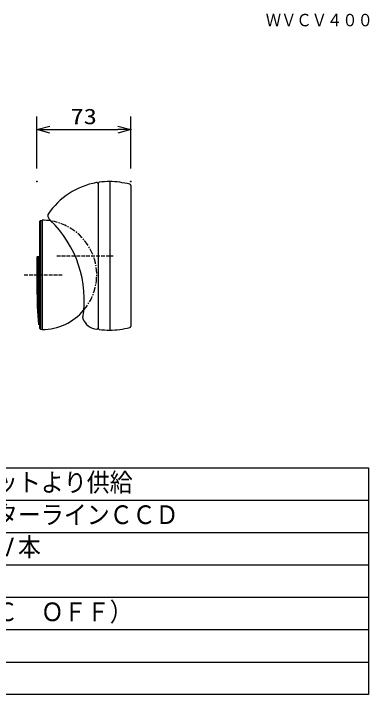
# Model space of a CAD drawing. Units: millimetres, scale not verified. Extents: x -63 to 63, y -57 to 57.
# Drawn here: x 7.7 to 62.6, y -56.5 to 48.7 of the extents above; entities that cross this region are included whole.
import ezdxf
from ezdxf.enums import TextEntityAlignment as Align

# ---------------------------------------------------------------- set-up
doc = ezdxf.new("R2010")
doc.units = ezdxf.units.MM
doc.header["$LTSCALE"] = 0.190236
doc.header["$PDMODE"] = 32
doc.header["$PDSIZE"] = 0.0951
doc.linetypes.add('CHAIN1', pattern=[8, 5, -1, 1, -1])
doc.linetypes.add('DASHED3', pattern=[4, 3, -1])
for name, color, linetype in [('0-0_MOJI1', 2, 'Continuous'), ('0-1_TOUROKU', 1, 'Continuous'), ('0-2_GAIKEI', 1, 'Continuous'), ('0-3_KIJUN', 7, 'DASHED3'), ('0-4_WAKU', 3, 'Continuous'), ('0-5_DEFPOINTS', 7, 'Continuous')]:
    doc.layers.add(name, color=color, linetype=linetype)
doc.styles.add('ＭＳ ゴシック', font='')
doc.styles.get('ＭＳ ゴシック').set_extended_font_data('MS Gothic')

# ---------------------------------------------------------------- blocks, each defined once
blk = doc.blocks.new('_OPEN30')
at = {"layer": '0-5_DEFPOINTS'}
blk.add_line((0, 0), (-1, 0), dxfattribs=at)
blk.add_lwpolyline([(-1, 0.26795), (0, 0), (-1, -0.26795)], dxfattribs=at)

msp = doc.modelspace()

# ---------------------------------------------------------------- linework, layer by layer
at = {"layer": '0-2_GAIKEI', "color": 7}
for p, q in [((20.7344, 22.3687), (20.7344, 0.0877)), ((22.54, 22.7516), (22.54, -0.2578)), ((22.54, 22.6982), (22.54, -0.1957)), ((25.7699, 22.1316), (25.7699, 0.3621)), ((11.6714, 16.5734), (11.8367, 16.7268)), ((11.6714, 16.5734), (11.6714, 0.064)), ((11.8367, 16.7268), (12.0843, 16.7387)), ((12.0843, 16.7505), (12.0843, -0.125)), ((11.6714, 0.064), (11.8367, -0.1013)), ((11.8367, -0.1013), (12.0843, -0.1131))]:
    msp.add_line(p, q, dxfattribs=at)
at = {"layer": '0-2_GAIKEI'}
for p, q in [((11.8367, 16.7268), (11.8367, -0.1013)), ((11.282, 11.0254), (11.3646, 11.1215)), ((11.282, 11.0254), (11.282, 6.2821)), ((11.3646, 11.1215), (11.5062, 11.1215)), ((11.3646, 11.1215), (11.3646, 7.5385)), ((11.5062, 11.1215), (11.5651, 11.0741)), ((11.5062, 11.1215), (11.5062, 5.7609)), ((11.5651, 11.0741), (11.5651, 5.563)), ((11.5651, 10.9797), (11.6241, 10.9326)), ((11.6241, 10.9326), (11.6241, 5.6933)), ((11.5109, 5.5197), (11.5651, 5.563)), ((11.5651, 5.6578), (11.6241, 5.6933))]:
    msp.add_line(p, q, dxfattribs=at)
at = {"layer": '0-2_GAIKEI', "color": 7}
for centre, radius, start, end in [((22.5085, 11.304), 11.4395, 100.11549, 146.12478), ((20.5344, 22.3687), 0.2, 0, 100.11549), ((20.9344, 22.4138), 0.2, 96.72003, 180), ((23.8932, -2.6975), 25.485, 93.04383, 96.72003), ((21.6907, 5.2725), 17.4997, 77.04213, 87.21815), ((25.5699, 22.1316), 0.2, 0, 77.04213), ((14.036, 17.532), 1.0599, 177.55273, 229.43398), ((13.1769, 17.5687), 0.2, 146.12478, 177.55273), ((12.0843, 8.3128), 8.4377, 80.78826, 90), ((1.5585, 4.4009), 17.0555, 350.75789, 46.27725), ((12.0843, 8.3128), 8.4377, 270, 319.98592), ((18.59, 1.6296), 0.2, 170.75789, 198.08137), ((20.6716, 2.3092), 2.3898, 198.08137, 266.40779), ((20.5344, 0.1237), 0.2, 266.40779, 0), ((20.9344, 0.0799), 0.2, 180, 263.27997), ((21.6907, 17.2213), 17.4997, 272.78185, 282.95787), ((25.5699, 0.3621), 0.2, 282.95787, 0), ((23.8932, 25.1913), 25.485, 263.27997, 266.95617)]:
    msp.add_arc(centre, radius, start, end, dxfattribs=at)
at = {"layer": '0-2_GAIKEI', "linetype": 'CHAIN1'}
msp.add_arc((12.0843, 8.3128), 8.4377, 319.98592, 80.78826, dxfattribs=at)
at = {"layer": '0-2_GAIKEI'}
for centre, radius, start, end in [((119.4384, 8.6734), 108.0792, 180.57272, 184.35632), ((77.8499, 6.4698), 66.5682, 180.16153, 185.06303), ((77.2268, 6.9346), 65.7311, 181.02317, 184.19078)]:
    msp.add_arc(centre, radius, start, end, dxfattribs=at)
at = {"layer": '0-3_KIJUN'}
for p, q in [((14.3477, 11.2355), (23.0631, 11.2355)), ((9.3081, 8.3067), (15.3296, 8.3067))]:
    msp.add_line(p, q, dxfattribs=at)
at = {"layer": '0-4_WAKU'}
for p, q in [((11.2877, 24.7547), (11.2877, 32.7547)), ((25.7679, 24.7547), (25.7679, 32.7547)), ((13.2877, 30.7547), (23.7679, 30.7547))]:
    msp.add_line(p, q, dxfattribs=at)
at = {"layer": '0-4_WAKU', "color": 4}
for p, q in [((-62.5001, -21.5), (62.5001, -21.5)), ((62.5001, -21.5), (62.5001, -56.5001)), ((62.5001, -56.5001), (-62.5001, -56.5001))]:
    msp.add_line(p, q, dxfattribs=at)
at = {"layer": '0-4_WAKU', "color": 1}
for p, q in [((-62.5001, -26.5), (62.5001, -26.5)), ((-62.5001, -31.5001), (62.5001, -31.5001)), ((-62.5001, -36.5001), (62.5001, -36.5001)), ((-62.5001, -41.5001), (62.5001, -41.5001)), ((-62.5001, -46.5001), (62.5001, -46.5001)), ((-62.5001, -51.5001), (62.5001, -51.5001))]:
    msp.add_line(p, q, dxfattribs=at)
at = {"layer": '0-5_DEFPOINTS'}
for p in [(25.7679, 30.7547), (11.2877, 22.7547), (25.7679, 22.7547)]:
    msp.add_point(p, dxfattribs=at)

# ---------------------------------------------------------------- block references
at = {"layer": '0-4_WAKU', "xscale": 2, "yscale": 2, "rotation": 180}
msp.add_blockref('_OPEN30', (11.2877, 30.7547), dxfattribs=at)
at = {"layer": '0-4_WAKU', "xscale": 2, "yscale": 2}
msp.add_blockref('_OPEN30', (25.7679, 30.7547), dxfattribs=at)

# ---------------------------------------------------------------- texts
at = {"layer": '0-0_MOJI1', "style": 'ＭＳ ゴシック', "width": 0.9}
for s, p in [('カメラ駆動ユニットより供給', (-20, -26.0552)), ('１／４型\u3000インターラインＣＣＤ', (-20, -31.0552)), ('水平：４００ＴＶ本\u3000', (-20, -36.0552)), ('４３ｄＢ（ＡＧＣ\u3000ＯＦＦ）', (-20, -46.0552))]:
    msp.add_text(s, height=2.887, dxfattribs=at).set_placement(p, align=Align.BOTTOM_LEFT)
at = {"layer": '0-1_TOUROKU', "style": 'ＭＳ ゴシック', "width": 0.9}
msp.add_text('ＷＶＣＶ４００', height=1.925, dxfattribs=at).set_placement((46.6334, 46.13), align=Align.BOTTOM_LEFT)
at = {"layer": '0-4_WAKU', "style": 'ＭＳ ゴシック', "width": 1.25}
msp.add_text('73', height=2.406, dxfattribs=at).set_placement((16.4609, 30.8643), align=Align.BOTTOM_LEFT)

doc.saveas('drawing.dxf')
